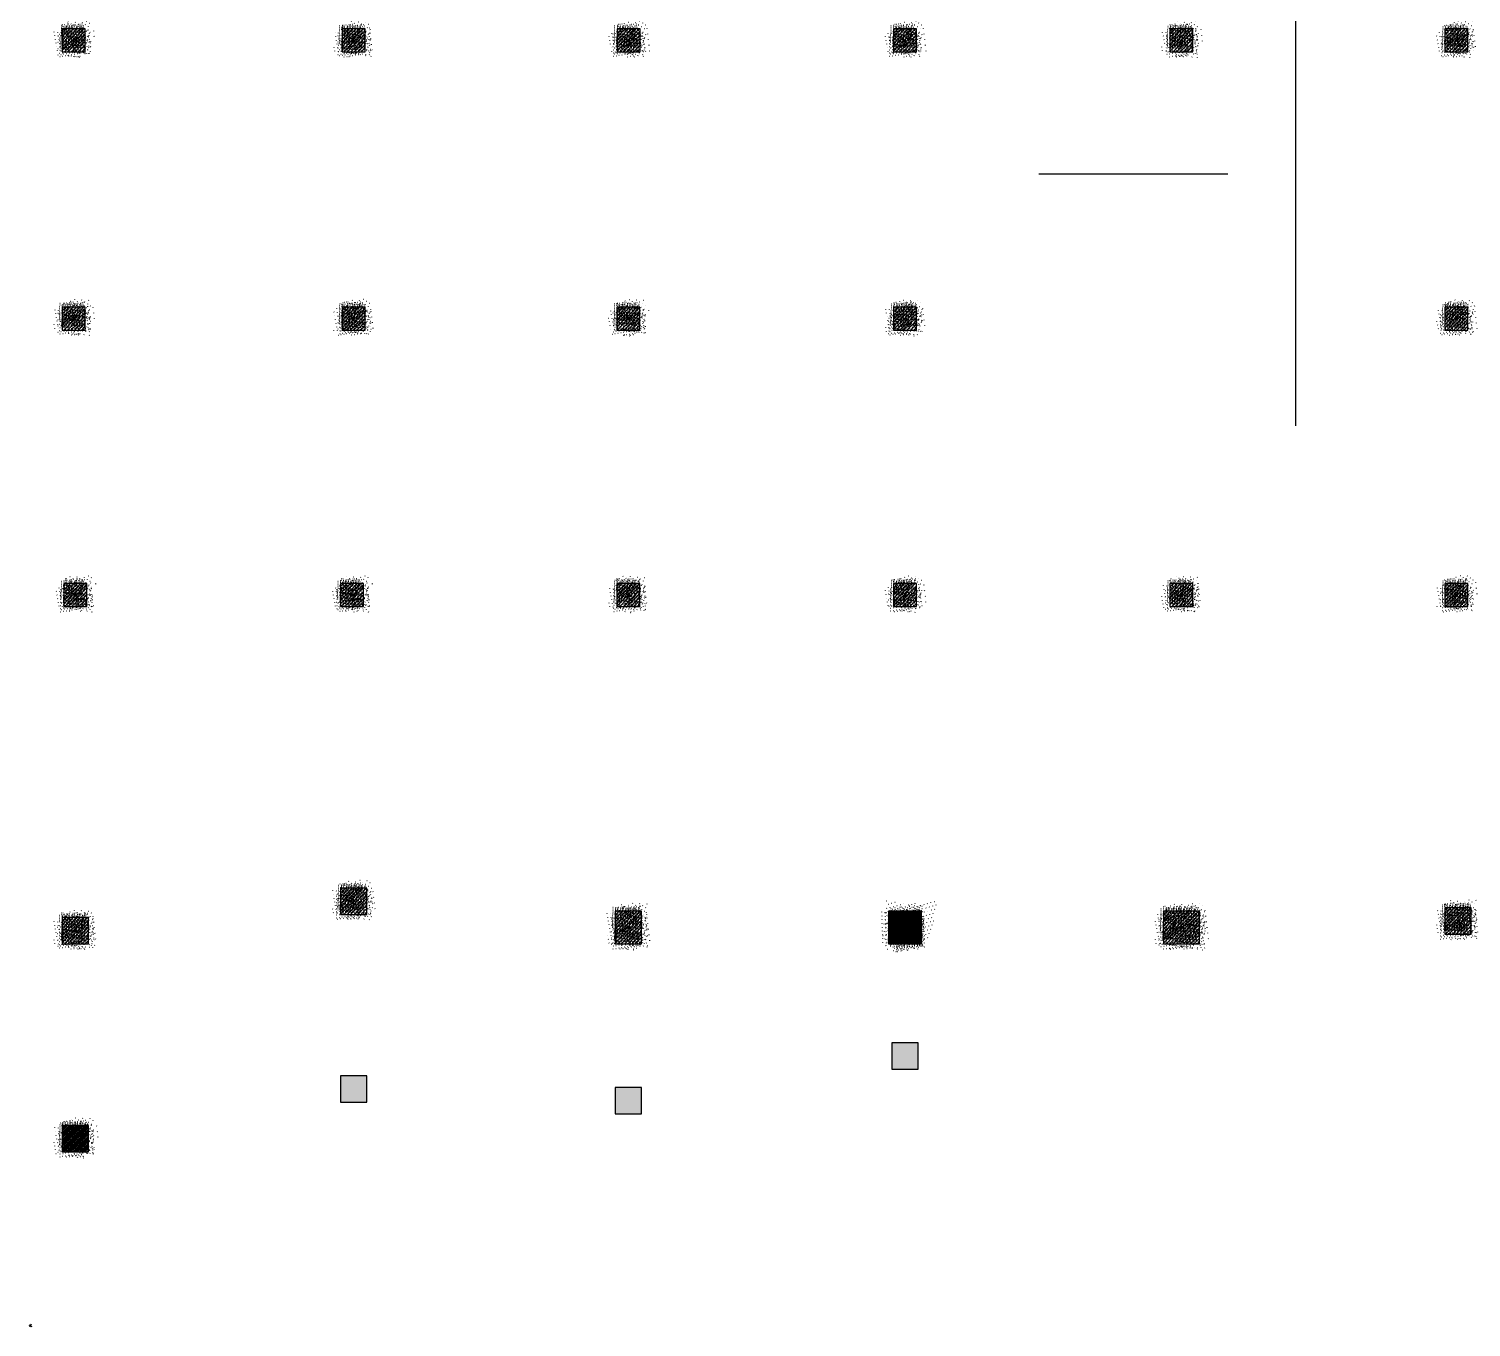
# Model space of a CAD drawing. Header units: inches. Extents: x 600420258 to 600616080, y 3473199424 to 3473292379.
# Drawn here: x 600522071 to 600565886, y 3473248979 to 3473288418 of the extents above; entities that cross this region are included whole.
import ezdxf
from ezdxf.xclip import XClip

# ---------------------------------------------------------------- set-up
doc = ezdxf.new("R2010")
doc.units = ezdxf.units.IN
doc.header["$MEASUREMENT"] = 0
doc.header["$XCLIPFRAME"] = 2
for name, color, linetype in [('SX-MALL-WALL-L-1F~2F$0$S-COLU', 30, 'Continuous'), ('SX-MALL-WALL-L-1F~2F$0$S-COLU-LSZ', 30, 'Continuous'), ('SX-MALL-WALL-L-1F~2F$0$S-PATT-BMCO', 7, 'Continuous'), ('SX-MALL-WALL-L-1F~2F$0$S-PATT-WALL', 83, 'Continuous'), ('SX-MALL-WALL-L-1F~2F$0$单形心', 4, 'Continuous'), ('SX-MALL-WALL-L-1F~2F$0$群形心', 1, 'Continuous')]:
    doc.layers.add(name, color=color, linetype=linetype)
pattern_1 = [(24.56816131876918, (600332848.5159376, 3473133887.589986), (-31.18316060756021, 68.21004687377882), []), (29.56816131876925, (600332848.5159376, 3473133887.589986), (97.53445422577846, -46.37920049590846), [11.25, -123.75]), (334.5681613187692, (600332848.5159376, 3473133887.589986), (19.88439775835759, 112.9961142864107), [9, -99]), (80.01956131876923, (600332856.6438087, 3473133883.725054), (117.4189029535321, 66.61682170576017), [9.5610285, -105.1713168]), (25.75236131876919, (600332858.9887226, 3473133915.702631), (141.3476152674957, -79.15081590010527), [16.87499999999951, -185.6249999999961]), (76.20376131876925, (600332870.7676862, 3473133909.106722), (182.3878362713222, 87.98253900728311), [14.3415432, -157.75695]), (330.7523613187692, (600332858.9887226, 3473133915.702631), (182.387767611897, 87.98268144025062), [13.49999999999976, -148.4999999999961]), (0.5681613187692669, (600332870.4268485, 3473133903.438077), (62.82047321120105, -87.84980446922418), [11.25, -123.75]), (305.5681613187692, (600332870.4268485, 3473133903.438077), (72.17288940056439, 89.18848105901375), [9, -99]), (51.01956131876926, (600332875.6618832, 3473133896.117257), (134.9933625470349, 1.33857134020591), [9.5610285, -105.1713168]), (17.06816131876921, (600332848.5159376, 3473133887.589986), (19.14085714793764, 46.15589493924091), [0.75, -97.8, 0.75, -100.5, 0.75, -99.375]), (347.0681613187692, (600332848.5159376, 3473133887.589986), (57.63084699394109, 41.66442757030211), [0.75, -57.3, 0.75, -95.55, 0.75, -37.875]), (307.0681613187692, (600332817.1703391, 3473133899.267141), (73.85474001336534, -31.12342331039777), [0.75, -37.5, 0.75, -117, 0.75, -155.25]), (297.0681613187692, (600332803.1140169, 3473133904.503534), (87.2164167648191, -16.46683781742514), [0.75, -48.75, 0.75, -77.69999999999999, 0.75, -110.25])]

# ---------------------------------------------------------------- blocks, each defined once
blk = doc.blocks.new('SX-MALL-WALL-L-1F~2F$0$BANWANG_XINGXIN')
at = {"color": 0}
for points in [[(0.7071067811865476, 0.7071067811865475), (-0.7071067811865477, -0.7071067811865475)], [(-0.7071067811865475, 0.7071067811865476), (0.7071067811865474, -0.7071067811865477)]]:
    blk.add_lwpolyline(points, dxfattribs=at)
blk = doc.blocks.new('SX-MALL-WALL-L-1F~2F')
at = {"layer": 'SX-MALL-WALL-L-1F~2F$0$S-PATT-BMCO'}
h = blk.add_hatch(color=256, dxfattribs=at)
h.dxf.hatch_style = 1
h.paths.add_polyline_path([(600353854.8597019, 3473129476.81997), (600354134.133967, 3473130226.490487), (600353384.4634496, 3473130505.764752), (600353105.1891844, 3473129756.094235)])
h = blk.add_hatch(color=256, dxfattribs=at)
h.dxf.hatch_style = 1
h.paths.add_polyline_path([(600361554.0001718, 3473126224.886333), (600361833.274437, 3473126974.55685), (600361083.6039195, 3473127253.831116), (600360804.3296543, 3473126504.160598)])
h = blk.add_hatch(color=256, dxfattribs=at)
h.dxf.hatch_style = 1
h.paths.add_polyline_path([(600369900.2195773, 3473124566.712145), (600370179.4938425, 3473125316.382663), (600369429.823325, 3473125595.656928), (600369150.5490599, 3473124845.986411)])
at = {"layer": 'SX-MALL-WALL-L-1F~2F$0$S-PATT-WALL'}
h = blk.add_hatch(dxfattribs=at)
h.set_pattern_fill('钢筋混凝土', color=256, scale=15, pattern_type=2)
h.set_pattern_definition(pattern_1)
h.paths.add_polyline_path([(600356978.857968, 3473162354.784522), (600357223.22295, 3473163010.746224), (600356567.2612472, 3473163255.111207), (600356322.8962651, 3473162599.149504)])
h = blk.add_hatch(dxfattribs=at)
h.set_pattern_fill('钢筋混凝土', color=256, scale=15, pattern_type=2)
h.set_pattern_definition([(24.56816131876918, (600332912.8249989, 3473133916.989762), (-31.18316060756021, 68.21004687377882), []), (29.56816131876925, (600332912.8249989, 3473133916.989762), (97.53445422577846, -46.37920049590846), [11.25, -123.75]), (334.5681613187692, (600332912.8249989, 3473133916.989762), (19.88439775835759, 112.9961142864107), [9, -99]), (80.01956131876923, (600332920.95287, 3473133913.12483), (117.4189029535321, 66.61682170576017), [9.5610285, -105.1713168]), (25.75236131876919, (600332923.2977839, 3473133945.102407), (141.3476152674957, -79.15081590010527), [16.87499999999951, -185.624999999996]), (76.20376131876925, (600332935.0767475, 3473133938.506498), (182.3878362713222, 87.98253900728311), [14.3415432, -157.75695]), (330.7523613187692, (600332923.2977839, 3473133945.102407), (182.387767611897, 87.98268144025062), [13.49999999999975, -148.499999999996]), (0.5681613187692669, (600332934.7359098, 3473133932.837853), (62.82047321120105, -87.84980446922418), [11.25, -123.75]), (305.5681613187692, (600332934.7359098, 3473133932.837853), (72.17288940056439, 89.18848105901375), [9, -99]), (51.01956131876926, (600332939.9709445, 3473133925.517033), (134.9933625470349, 1.33857134020591), [9.5610285, -105.1713168]), (17.06816131876921, (600332912.8249989, 3473133916.989762), (19.14085714793764, 46.15589493924091), [0.75, -97.8, 0.75, -100.5, 0.75, -99.375]), (347.0681613187692, (600332912.8249989, 3473133916.989762), (57.63084699394109, 41.66442757030211), [0.75, -57.3, 0.75, -95.55, 0.75, -37.875]), (307.0681613187692, (600332881.4794004, 3473133928.666917), (73.85474001336534, -31.12342331039777), [0.75, -37.5, 0.75, -117, 0.75, -155.25]), (297.0681613187692, (600332867.4230782, 3473133933.90331), (87.2164167648191, -16.46683781742514), [0.75, -48.75, 0.75, -77.69999999999999, 0.75, -110.25])])
h.paths.add_polyline_path([(600364944.1072152, 3473159387.495452), (600365188.4721973, 3473160043.457155), (600364532.5104944, 3473160287.822137), (600364288.1455123, 3473159631.860435)])
h = blk.add_hatch(dxfattribs=at)
h.set_pattern_fill('钢筋混凝土', color=256, scale=15, pattern_type=2)
h.set_pattern_definition(pattern_1)
h.paths.add_polyline_path([(600372774.225561, 3473156470.546607), (600373018.5905432, 3473157126.50831), (600372362.6288403, 3473157370.873292), (600372118.2638582, 3473156714.911589)])
h = blk.add_hatch(dxfattribs=at)
h.set_pattern_fill('钢筋混凝土', color=256, scale=15, pattern_type=2)
h.set_pattern_definition([(24.56816131876918, (600332801.661537, 3473133905.044626), (-31.18316060756021, 68.21004687377882), []), (29.56816131876925, (600332801.661537, 3473133905.044626), (97.53445422577846, -46.37920049590846), [11.25, -123.75]), (334.5681613187692, (600332801.661537, 3473133905.044626), (19.88439775835759, 112.9961142864107), [9, -99]), (80.01956131876923, (600332809.7894082, 3473133901.179693), (117.4189029535321, 66.61682170576017), [9.5610285, -105.1713168]), (25.75236131876919, (600332812.134322, 3473133933.15727), (141.3476152674957, -79.15081590010527), [16.87499999999951, -185.6249999999961]), (76.20376131876925, (600332823.9132857, 3473133926.561361), (182.3878362713222, 87.98253900728311), [14.3415432, -157.75695]), (330.7523613187692, (600332812.134322, 3473133933.15727), (182.387767611897, 87.98268144025062), [13.49999999999975, -148.4999999999961]), (0.5681613187692669, (600332823.572448, 3473133920.892716), (62.82047321120105, -87.84980446922418), [11.25, -123.75]), (305.5681613187692, (600332823.572448, 3473133920.892716), (72.17288940056439, 89.18848105901375), [9, -99]), (51.01956131876926, (600332828.8074827, 3473133913.571896), (134.9933625470349, 1.33857134020591), [9.5610285, -105.1713168]), (17.06816131876921, (600332801.661537, 3473133905.044626), (19.14085714793764, 46.15589493924091), [0.75, -97.8, 0.75, -100.5, 0.75, -99.375]), (347.0681613187692, (600332801.661537, 3473133905.044626), (57.63084699394109, 41.66442757030211), [0.75, -57.3, 0.75, -95.55, 0.75, -37.875]), (307.0681613187692, (600332770.3159386, 3473133916.721781), (73.85474001336534, -31.12342331039777), [0.75, -37.5, 0.75, -117, 0.75, -155.25]), (297.0681613187692, (600332756.2596164, 3473133921.958173), (87.2164167648191, -16.46683781742514), [0.75, -48.75, 0.75, -77.69999999999999, 0.75, -110.25])])
h.paths.add_polyline_path([(600354029.0235349, 3473154436.389668), (600354273.388517, 3473155092.35137), (600353617.4268141, 3473155336.716352), (600353373.0618321, 3473154680.754649)])
h = blk.add_hatch(dxfattribs=at)
h.set_pattern_fill('钢筋混凝土', color=256, scale=15, pattern_type=2)
h.set_pattern_definition([(24.56816131876918, (600340714.6240494, 3473130957.23389), (-31.18316060756021, 68.21004687377882), []), (29.56816131876925, (600340714.6240494, 3473130957.23389), (97.53445422577846, -46.37920049590846), [11.25, -123.75]), (334.5681613187692, (600340714.6240494, 3473130957.23389), (19.88439775835759, 112.9961142864107), [9, -99]), (80.01956131876923, (600340722.7519206, 3473130953.368958), (117.4189029535321, 66.61682170576017), [9.5610285, -105.1713168]), (25.75236131876919, (600340725.0968344, 3473130985.346534), (141.3476152674957, -79.15081590010527), [16.87499999999951, -185.624999999996]), (76.20376131876925, (600340736.8757981, 3473130978.750626), (182.3878362713222, 87.98253900728311), [14.3415432, -157.75695]), (330.7523613187692, (600340725.0968344, 3473130985.346534), (182.387767611897, 87.98268144025062), [13.49999999999975, -148.499999999996]), (0.5681613187692669, (600340736.5349604, 3473130973.081981), (62.82047321120105, -87.84980446922418), [11.25, -123.75]), (305.5681613187692, (600340736.5349604, 3473130973.081981), (72.17288940056439, 89.18848105901375), [9, -99]), (51.01956131876926, (600340741.7699951, 3473130965.76116), (134.9933625470349, 1.33857134020591), [9.5610285, -105.1713168]), (17.06816131876921, (600340714.6240494, 3473130957.23389), (19.14085714793764, 46.15589493924091), [0.75, -97.8, 0.75, -100.5, 0.75, -99.375]), (347.0681613187692, (600340714.6240494, 3473130957.23389), (57.63084699394109, 41.66442757030211), [0.75, -57.3, 0.75, -95.55, 0.75, -37.875]), (307.0681613187692, (600340683.278451, 3473130968.911045), (73.85474001336534, -31.12342331039777), [0.75, -37.5, 0.75, -117, 0.75, -155.25]), (297.0681613187692, (600340669.2221287, 3473130974.147438), (87.2164167648191, -16.46683781742514), [0.75, -48.75, 0.75, -77.69999999999999, 0.75, -110.25])])
h.paths.add_polyline_path([(600380640.3336729, 3473153540.190511), (600380884.698655, 3473154196.152214), (600380228.7369522, 3473154440.517196), (600379984.37197, 3473153784.555493)])
h = blk.add_hatch(dxfattribs=at)
h.set_pattern_fill('钢筋混凝土', color=256, scale=15, pattern_type=2)
h.set_pattern_definition([(24.56816131876918, (600332895.3703516, 3473133870.135342), (-31.18316060756021, 68.21004687377882), []), (29.56816131876925, (600332895.3703516, 3473133870.135342), (97.53445422577846, -46.37920049590846), [11.25, -123.75]), (334.5681613187692, (600332895.3703516, 3473133870.135342), (19.88439775835759, 112.9961142864107), [9, -99]), (80.01956131876923, (600332903.4982227, 3473133866.27041), (117.4189029535321, 66.61682170576017), [9.5610285, -105.1713168]), (25.75236131876919, (600332905.8431365, 3473133898.247986), (141.3476152674957, -79.15081590010527), [16.87499999999951, -185.6249999999961]), (76.20376131876925, (600332917.6221002, 3473133891.652078), (182.3878362713222, 87.98253900728311), [14.3415432, -157.75695]), (330.7523613187692, (600332905.8431365, 3473133898.247986), (182.387767611897, 87.98268144025062), [13.49999999999975, -148.4999999999961]), (0.5681613187692669, (600332917.2812625, 3473133885.983433), (62.82047321120105, -87.84980446922418), [11.25, -123.75]), (305.5681613187692, (600332917.2812625, 3473133885.983433), (72.17288940056439, 89.18848105901375), [9, -99]), (51.01956131876926, (600332922.5162972, 3473133878.662612), (134.9933625470349, 1.33857134020591), [9.5610285, -105.1713168]), (17.06816131876921, (600332895.3703516, 3473133870.135342), (19.14085714793764, 46.15589493924091), [0.75, -97.8, 0.75, -100.5, 0.75, -99.375]), (347.0681613187692, (600332895.3703516, 3473133870.135342), (57.63084699394109, 41.66442757030211), [0.75, -57.3, 0.75, -95.55, 0.75, -37.875]), (307.0681613187692, (600332864.0247531, 3473133881.812497), (73.85474001336534, -31.12342331039777), [0.75, -37.5, 0.75, -117, 0.75, -155.25]), (297.0681613187692, (600332849.9684309, 3473133887.04889), (87.2164167648191, -16.46683781742514), [0.75, -48.75, 0.75, -77.69999999999999, 0.75, -110.25])])
h.paths.add_polyline_path([(600361994.2727829, 3473151469.100599), (600362238.637765, 3473152125.062302), (600361582.6760621, 3473152369.427284), (600361338.3110801, 3473151713.465581)])
h = blk.add_hatch(dxfattribs=at)
h.set_pattern_fill('钢筋混凝土', color=256, scale=15, pattern_type=2)
h.set_pattern_definition([(24.56816131876918, (600332865.970582, 3473133934.444401), (-31.18316060756021, 68.21004687377882), []), (29.56816131876925, (600332865.970582, 3473133934.444401), (97.53445422577846, -46.37920049590846), [11.25, -123.75]), (334.5681613187692, (600332865.970582, 3473133934.444401), (19.88439775835759, 112.9961142864107), [9, -99]), (80.01956131876923, (600332874.0984532, 3473133930.579469), (117.4189029535321, 66.61682170576017), [9.5610285, -105.1713168]), (25.75236131876919, (600332876.443367, 3473133962.557045), (141.3476152674957, -79.15081590010527), [16.87499999999951, -185.6249999999961]), (76.20376131876925, (600332888.2223307, 3473133955.961137), (182.3878362713222, 87.98253900728311), [14.3415432, -157.75695]), (330.7523613187692, (600332876.443367, 3473133962.557045), (182.387767611897, 87.98268144025062), [13.49999999999975, -148.4999999999961]), (0.5681613187692669, (600332887.881493, 3473133950.292492), (62.82047321120105, -87.84980446922418), [11.25, -123.75]), (305.5681613187692, (600332887.881493, 3473133950.292492), (72.17288940056439, 89.18848105901375), [9, -99]), (51.01956131876926, (600332893.1165277, 3473133942.971672), (134.9933625470349, 1.33857134020591), [9.5610285, -105.1713168]), (17.06816131876921, (600332865.970582, 3473133934.444401), (19.14085714793764, 46.15589493924091), [0.75, -97.8, 0.75, -100.5, 0.75, -99.375]), (347.0681613187692, (600332865.970582, 3473133934.444401), (57.63084699394109, 41.66442757030211), [0.75, -57.3, 0.75, -95.55, 0.75, -37.875]), (307.0681613187692, (600332834.6249835, 3473133946.121556), (73.85474001336534, -31.12342331039777), [0.75, -37.5, 0.75, -117, 0.75, -155.25]), (297.0681613187692, (600332820.5686613, 3473133951.357949), (87.2164167648191, -16.46683781742514), [0.75, -48.75, 0.75, -77.69999999999999, 0.75, -110.25])])
h.paths.add_polyline_path([(600388511.874099, 3473150607.810736), (600388756.239081, 3473151263.772439), (600388100.2773782, 3473151508.137421), (600387855.9123961, 3473150852.175718)])
h = blk.add_hatch(dxfattribs=at)
h.set_pattern_fill('钢筋混凝土', color=256, scale=15, pattern_type=2)
h.set_pattern_definition(pattern_1)
h.paths.add_polyline_path([(600369818.9588025, 3473148554.175458), (600370063.3237846, 3473149210.137161), (600369407.3620818, 3473149454.502142), (600369162.9970996, 3473148798.54044)])
h = blk.add_hatch(dxfattribs=at)
h.set_pattern_fill('钢筋混凝土', color=256, scale=15, pattern_type=2)
h.set_pattern_definition([(24.56816131876918, (600332801.661538, 3473133905.044624), (-31.18316060756021, 68.21004687377882), []), (29.56816131876925, (600332801.661538, 3473133905.044624), (97.53445422577846, -46.37920049590846), [11.25, -123.75]), (334.5681613187692, (600332801.661538, 3473133905.044624), (19.88439775835759, 112.9961142864107), [9, -99]), (80.01956131876923, (600332809.7894092, 3473133901.179692), (117.4189029535321, 66.61682170576017), [9.5610285, -105.1713168]), (25.75236131876919, (600332812.134323, 3473133933.157269), (141.3476152674957, -79.15081590010527), [16.87499999999951, -185.6249999999961]), (76.20376131876925, (600332823.9132867, 3473133926.56136), (182.3878362713222, 87.98253900728311), [14.3415432, -157.75695]), (330.7523613187692, (600332812.134323, 3473133933.157269), (182.387767611897, 87.98268144025062), [13.49999999999975, -148.4999999999961]), (0.5681613187692669, (600332823.572449, 3473133920.892715), (62.82047321120105, -87.84980446922418), [11.25, -123.75]), (305.5681613187692, (600332823.572449, 3473133920.892715), (72.17288940056439, 89.18848105901375), [9, -99]), (51.01956131876926, (600332828.8074837, 3473133913.571895), (134.9933625470349, 1.33857134020591), [9.5610285, -105.1713168]), (17.06816131876921, (600332801.661538, 3473133905.044624), (19.14085714793764, 46.15589493924091), [0.75, -97.8, 0.75, -100.5, 0.75, -99.375]), (347.0681613187692, (600332801.661538, 3473133905.044624), (57.63084699394109, 41.66442757030211), [0.75, -57.3, 0.75, -95.55, 0.75, -37.875]), (307.0681613187692, (600332770.3159395, 3473133916.721779), (73.85474001336534, -31.12342331039777), [0.75, -37.5, 0.75, -117, 0.75, -155.25]), (297.0681613187692, (600332756.2596173, 3473133921.958172), (87.2164167648191, -16.46683781742514), [0.75, -48.75, 0.75, -77.69999999999999, 0.75, -110.25])])
h.paths.add_polyline_path([(600396336.5601327, 3473147692.885589), (600396580.9251148, 3473148348.847291), (600395924.9634119, 3473148593.212274), (600395680.5984298, 3473147937.250571)])
h = blk.add_hatch(dxfattribs=at)
h.set_pattern_fill('钢筋混凝土', color=256, scale=15, pattern_type=2)
h.set_pattern_definition(pattern_1)
h.paths.add_polyline_path([(600351143.4981505, 3473146547.394594), (600351387.8631326, 3473147203.356297), (600350731.9014297, 3473147447.721279), (600350487.5364476, 3473146791.759576)])
h = blk.add_hatch(dxfattribs=at)
h.set_pattern_fill('钢筋混凝土', color=256, scale=15, pattern_type=2)
h.set_pattern_definition(pattern_1)
h.paths.add_polyline_path([(600377690.4992361, 3473145621.795672), (600377934.8642181, 3473146277.757376), (600377278.9025153, 3473146522.122358), (600377034.5375332, 3473145866.160655)])
h = blk.add_hatch(dxfattribs=at)
h.set_pattern_fill('钢筋混凝土', color=256, scale=15, pattern_type=2)
h.set_pattern_definition([(24.56816131876918, (600340720.0563654, 3473130955.210203), (-31.18316060756021, 68.21004687377882), []), (29.56816131876925, (600340720.0563654, 3473130955.210203), (97.53445422577846, -46.37920049590846), [11.25, -123.75]), (334.5681613187692, (600340720.0563654, 3473130955.210203), (19.88439775835759, 112.9961142864107), [9, -99]), (80.01956131876923, (600340728.1842365, 3473130951.34527), (117.4189029535321, 66.61682170576017), [9.5610285, -105.1713168]), (25.75236131876919, (600340730.5291504, 3473130983.322847), (141.3476152674957, -79.15081590010527), [16.87499999999951, -185.6249999999961]), (76.20376131876925, (600340742.308114, 3473130976.726938), (182.3878362713222, 87.98253900728311), [14.3415432, -157.75695]), (330.7523613187692, (600340730.5291504, 3473130983.322847), (182.387767611897, 87.98268144025062), [13.49999999999975, -148.4999999999961]), (0.5681613187692669, (600340741.9672763, 3473130971.058293), (62.82047321120105, -87.84980446922418), [11.25, -123.75]), (305.5681613187692, (600340741.9672763, 3473130971.058293), (72.17288940056439, 89.18848105901375), [9, -99]), (51.01956131876926, (600340747.202311, 3473130963.737473), (134.9933625470349, 1.33857134020591), [9.5610285, -105.1713168]), (17.06816131876921, (600340720.0563654, 3473130955.210203), (19.14085714793764, 46.15589493924091), [0.75, -97.8, 0.75, -100.5, 0.75, -99.375]), (347.0681613187692, (600340720.0563654, 3473130955.210203), (57.63084699394109, 41.66442757030211), [0.75, -57.3, 0.75, -95.55, 0.75, -37.875]), (307.0681613187692, (600340688.7107669, 3473130966.887358), (73.85474001336534, -31.12342331039777), [0.75, -37.5, 0.75, -117, 0.75, -155.25]), (297.0681613187692, (600340674.6544447, 3473130972.12375), (87.2164167648191, -16.46683781742514), [0.75, -48.75, 0.75, -77.69999999999999, 0.75, -110.25])])
h.paths.add_polyline_path([(600359015.0385783, 3473143615.014811), (600359259.4035604, 3473144270.976513), (600358603.4418575, 3473144515.341496), (600358359.0768754, 3473143859.379793)])
h = blk.add_hatch(dxfattribs=at)
h.set_pattern_fill('钢筋混凝土', color=256, scale=15, pattern_type=2)
h.set_pattern_definition(pattern_1)
h.paths.add_polyline_path([(600366886.5790176, 3473140682.635024), (600367130.9439996, 3473141338.596727), (600366474.9822968, 3473141582.961709), (600366230.6173147, 3473140927.000006)])
h = blk.add_hatch(dxfattribs=at)
h.set_pattern_fill('钢筋混凝土', color=256, scale=15, pattern_type=2)
h.set_pattern_definition([(24.56816131876918, (600332801.661537, 3473133905.044625), (-31.18316060756021, 68.21004687377882), []), (29.56816131876925, (600332801.661537, 3473133905.044625), (97.53445422577846, -46.37920049590846), [11.25, -123.75]), (334.5681613187692, (600332801.661537, 3473133905.044625), (19.88439775835759, 112.9961142864107), [9, -99]), (80.01956131876923, (600332809.7894082, 3473133901.179693), (117.4189029535321, 66.61682170576017), [9.5610285, -105.1713168]), (25.75236131876919, (600332812.134322, 3473133933.157269), (141.3476152674957, -79.15081590010527), [16.87499999999951, -185.6249999999961]), (76.20376131876925, (600332823.9132857, 3473133926.561361), (182.3878362713222, 87.98253900728311), [14.3415432, -157.75695]), (330.7523613187692, (600332812.134322, 3473133933.157269), (182.387767611897, 87.98268144025062), [13.49999999999975, -148.4999999999961]), (0.5681613187692669, (600332823.572448, 3473133920.892716), (62.82047321120105, -87.84980446922418), [11.25, -123.75]), (305.5681613187692, (600332823.572448, 3473133920.892716), (72.17288940056439, 89.18848105901375), [9, -99]), (51.01956131876926, (600332828.8074827, 3473133913.571896), (134.9933625470349, 1.33857134020591), [9.5610285, -105.1713168]), (17.06816131876921, (600332801.661537, 3473133905.044625), (19.14085714793764, 46.15589493924091), [0.75, -97.8, 0.75, -100.5, 0.75, -99.375]), (347.0681613187692, (600332801.661537, 3473133905.044625), (57.63084699394109, 41.66442757030211), [0.75, -57.3, 0.75, -95.55, 0.75, -37.875]), (307.0681613187692, (600332770.3159386, 3473133916.72178), (73.85474001336534, -31.12342331039777), [0.75, -37.5, 0.75, -117, 0.75, -155.25]), (297.0681613187692, (600332756.2596164, 3473133921.958173), (87.2164167648191, -16.46683781742514), [0.75, -48.75, 0.75, -77.69999999999999, 0.75, -110.25])])
h.paths.add_polyline_path([(600393386.7257026, 3473139774.490742), (600393631.0906847, 3473140430.452445), (600392975.1289818, 3473140674.817427), (600392730.7639998, 3473140018.855724)])
h = blk.add_hatch(dxfattribs=at)
h.set_pattern_fill('钢筋混凝土', color=256, scale=15, pattern_type=2)
h.set_pattern_definition(pattern_1)
h.paths.add_polyline_path([(600374758.1194512, 3473137750.255239), (600375002.4844332, 3473138406.216942), (600374346.5227304, 3473138650.581924), (600374102.1577482, 3473137994.620221)])
h = blk.add_hatch(dxfattribs=at)
h.set_pattern_fill('钢筋混凝土', color=256, scale=15, pattern_type=2)
h.set_pattern_definition([(24.56816131876918, (600332831.061296, 3473133840.735579), (-31.18316060756021, 68.21004687377882), []), (29.56816131876925, (600332831.061296, 3473133840.735579), (97.53445422577846, -46.37920049590846), [11.25, -123.75]), (334.5681613187692, (600332831.061296, 3473133840.735579), (19.88439775835759, 112.9961142864107), [9, -99]), (80.01956131876923, (600332839.1891671, 3473133836.870646), (117.4189029535321, 66.61682170576017), [9.5610285, -105.1713168]), (25.75236131876919, (600332841.534081, 3473133868.848223), (141.3476152674957, -79.15081590010527), [16.87499999999951, -185.6249999999961]), (76.20376131876925, (600332853.3130447, 3473133862.252314), (182.3878362713222, 87.98253900728311), [14.3415432, -157.75695]), (330.7523613187692, (600332841.534081, 3473133868.848223), (182.387767611897, 87.98268144025062), [13.49999999999975, -148.4999999999961]), (0.5681613187692669, (600332852.972207, 3473133856.583669), (62.82047321120105, -87.84980446922418), [11.25, -123.75]), (305.5681613187692, (600332852.972207, 3473133856.583669), (72.17288940056439, 89.18848105901375), [9, -99]), (51.01956131876926, (600332858.2072417, 3473133849.262849), (134.9933625470349, 1.33857134020591), [9.5610285, -105.1713168]), (17.06816131876921, (600332831.061296, 3473133840.735579), (19.14085714793764, 46.15589493924091), [0.75, -97.8, 0.75, -100.5, 0.75, -99.375]), (347.0681613187692, (600332831.061296, 3473133840.735579), (57.63084699394109, 41.66442757030211), [0.75, -57.3, 0.75, -95.55, 0.75, -37.875]), (307.0681613187692, (600332799.7156975, 3473133852.412734), (73.85474001336534, -31.12342331039777), [0.75, -37.5, 0.75, -117, 0.75, -155.25]), (297.0681613187692, (600332785.6593753, 3473133857.649126), (87.2164167648191, -16.46683781742514), [0.75, -48.75, 0.75, -77.69999999999999, 0.75, -110.25])])
h.paths.add_polyline_path([(600347612.1510346, 3473136924.786447), (600347891.4252999, 3473137674.456964), (600347141.7547824, 3473137953.73123), (600346862.4805171, 3473137204.060712)])
h = blk.add_hatch(dxfattribs=at)
h.set_pattern_fill('钢筋混凝土', color=256, scale=15, pattern_type=2)
h.set_pattern_definition([(24.56816131876918, (600333145.2448447, 3473134684.114911), (-31.18316060756021, 68.21004687377882), []), (29.56816131876925, (600333145.2448447, 3473134684.114911), (97.53445422577846, -46.37920049590846), [11.25, -123.75]), (334.5681613187692, (600333145.2448447, 3473134684.114911), (19.88439775835759, 112.9961142864107), [9, -99]), (80.01956131876923, (600333153.3727158, 3473134680.249979), (117.4189029535321, 66.61682170576017), [9.5610285, -105.1713168]), (25.75236131876919, (600333155.7176297, 3473134712.227555), (141.3476152674957, -79.15081590010527), [16.87499999999951, -185.6249999999961]), (76.20376131876925, (600333167.4965934, 3473134705.631647), (182.3878362713222, 87.98253900728311), [14.3415432, -157.75695]), (330.7523613187692, (600333155.7176297, 3473134712.227555), (182.387767611897, 87.98268144025062), [13.49999999999975, -148.4999999999961]), (0.5681613187692669, (600333167.1557556, 3473134699.963002), (62.82047321120105, -87.84980446922418), [11.25, -123.75]), (305.5681613187692, (600333167.1557556, 3473134699.963002), (72.17288940056439, 89.18848105901375), [9, -99]), (51.01956131876926, (600333172.3907903, 3473134692.642181), (134.9933625470349, 1.33857134020591), [9.5610285, -105.1713168]), (17.06816131876921, (600333145.2448447, 3473134684.114911), (19.14085714793764, 46.15589493924091), [0.75, -97.8, 0.75, -100.5, 0.75, -99.375]), (347.0681613187692, (600333145.2448447, 3473134684.114911), (57.63084699394109, 41.66442757030211), [0.75, -57.3, 0.75, -95.55, 0.75, -37.875]), (307.0681613187692, (600333113.8992462, 3473134695.792066), (73.85474001336534, -31.12342331039777), [0.75, -37.5, 0.75, -117, 0.75, -155.25]), (297.0681613187692, (600333099.842924, 3473134701.028459), (87.2164167648191, -16.46683781742514), [0.75, -48.75, 0.75, -77.69999999999999, 0.75, -110.25])])
h.paths.add_polyline_path([(600355844.7294245, 3473134818.331353), (600356124.0036899, 3473135568.001871), (600355374.3331721, 3473135847.276135), (600355095.0589066, 3473135097.605618)])
h = blk.add_hatch(dxfattribs=at)
h.set_pattern_fill('钢筋混凝土', color=256, scale=15, pattern_type=2)
h.set_pattern_definition(pattern_1)
h.paths.add_polyline_path([(600382629.6598847, 3473134817.875454), (600382874.0248667, 3473135473.837157), (600382218.0631639, 3473135718.202139), (600381973.6981819, 3473135062.240437)])
h = blk.add_hatch(dxfattribs=at)
h.set_pattern_fill('钢筋混凝土', color=256, scale=15, pattern_type=2)
h.set_pattern_definition([(24.56816131876918, (600332801.6615357, 3473133905.044626), (-31.18316060756021, 68.21004687377882), []), (29.56816131876925, (600332801.6615357, 3473133905.044626), (97.53445422577846, -46.37920049590846), [11.25, -123.75]), (334.5681613187692, (600332801.6615357, 3473133905.044626), (19.88439775835759, 112.9961142864107), [9, -99]), (80.01956131876923, (600332809.7894069, 3473133901.179693), (117.4189029535321, 66.61682170576017), [9.5610285, -105.1713168]), (25.75236131876919, (600332812.1343207, 3473133933.15727), (141.3476152674957, -79.15081590010527), [16.87499999999951, -185.6249999999961]), (76.20376131876925, (600332823.9132844, 3473133926.561361), (182.3878362713222, 87.98253900728311), [14.3415432, -157.75695]), (330.7523613187692, (600332812.1343207, 3473133933.15727), (182.387767611897, 87.98268144025062), [13.49999999999975, -148.4999999999961]), (0.5681613187692669, (600332823.5724467, 3473133920.892716), (62.82047321120105, -87.84980446922418), [11.25, -123.75]), (305.5681613187692, (600332823.5724467, 3473133920.892716), (72.17288940056439, 89.18848105901375), [9, -99]), (51.01956131876926, (600332828.8074814, 3473133913.571896), (134.9933625470349, 1.33857134020591), [9.5610285, -105.1713168]), (17.06816131876921, (600332801.6615357, 3473133905.044626), (19.14085714793764, 46.15589493924091), [0.75, -97.8, 0.75, -100.5, 0.75, -99.375]), (347.0681613187692, (600332801.6615357, 3473133905.044626), (57.63084699394109, 41.66442757030211), [0.75, -57.3, 0.75, -95.55, 0.75, -37.875]), (307.0681613187692, (600332770.3159373, 3473133916.721781), (73.85474001336534, -31.12342331039777), [0.75, -37.5, 0.75, -117, 0.75, -155.25]), (297.0681613187692, (600332756.2596151, 3473133921.958173), (87.2164167648191, -16.46683781742514), [0.75, -48.75, 0.75, -77.69999999999999, 0.75, -110.25])])
h.paths.add_polyline_path([(600390454.3459164, 3473131902.950309), (600390698.7108985, 3473132558.912012), (600390042.7491956, 3473132803.276994), (600389798.3842136, 3473132147.315291)])
h = blk.add_hatch(dxfattribs=at)
h.set_pattern_fill('钢筋混凝土', color=256, scale=15, pattern_type=2)
h.set_pattern_definition(pattern_1)
h.paths.add_polyline_path([(600363355.2319018, 3473131060.026877), (600363704.3247333, 3473131997.115024), (600362954.6542159, 3473132276.389289), (600362605.5613843, 3473131339.301143)])
h = blk.add_hatch(dxfattribs=at)
h.set_pattern_fill('钢筋混凝土', color=256, scale=15, pattern_type=2)
h.set_pattern_definition([(24.56816130673034, (600485146.8527912, 3473006382.921476), (-15.59158029661402, 34.10502344016549), []), (29.56816130673031, (600485146.8527912, 3473006382.921476), (97.53445421603337, -46.37920051640222), [11.25, -123.75]), (334.5681613067303, (600485146.8527912, 3473006382.921476), (19.88439778210013, 112.9961142822326), [9, -99]), (80.0195613067303, (600485154.9806623, 3473006379.056543), (117.4189029675295, 66.61682168108834), [9.5610285, -105.1713168]), (25.75236130673034, (600485157.3255762, 3473006411.03412), (141.3476152508647, -79.15081592980496), [16.875, -185.625]), (76.20376130673031, (600485169.1045399, 3473006404.438211), (182.3878362898089, 87.98253896896013), [14.3415432, -157.75695]), (330.7523613067304, (600485157.3255762, 3473006411.03412), (182.3877676303837, 87.98268140192766), [13.5, -148.5]), (0.568161306730337, (600485168.7637022, 3473006398.769567), (62.82047319274221, -87.8498044824239), [11.25, -123.75]), (305.5681613067304, (600485168.7637022, 3473006398.769567), (72.17288941930451, 89.18848104384892), [9, -99]), (51.01956130673031, (600485173.9987369, 3473006391.448746), (134.9933625473162, 1.338571311841363), [9.5610285, -105.1713168]), (17.06816130673036, (600485146.8527912, 3473006382.921476), (19.14085715763584, 46.15589493521907), [0, -97.8, 0, -100.5, 0, -99.375]), (347.0681613067303, (600485146.8527912, 3473006382.921476), (57.63084700269554, 41.66442755819283), [0, -57.3, 0, -95.55, 0, -37.875]), (307.0681613067303, (600485115.5071927, 3473006394.598631), (73.85474000682576, -31.12342332591599), [0, -37.5, 0, -117, 0, -155.25]), (297.0681613067303, (600485101.4508705, 3473006399.835023), (87.21641676135913, -16.46683783575089), [0, -48.74999999999899, 0, -77.69999999999797, 0, -110.249999999998])])
h.paths.add_polyline_path([(600345406.9819396, 3473131005.335707), (600345686.2562047, 3473131755.006225), (600344936.5856873, 3473132034.28049), (600344657.311422, 3473131284.609972)])
h = blk.add_hatch(dxfattribs=at)
h.set_pattern_fill('钢筋混凝土', color=256, scale=15, pattern_type=2)
h.set_pattern_definition([(45, (0, 0), (-26.51650429449553, 26.51650429449553), []), (49.99999999999999, (0, 0), (107.589027390113, -9.412820247389266), [11.25, -123.75]), (355, (0, 0), (-20.81270004195, 112.8288200550018), [9, -99]), (100.4514, (8.965752000003704, -0.7844010000117123), (86.77640725710323, 103.415931309143), [9.5610285, -105.1713168]), (46.18420000000002, (0, 30), (160.0861572938467, -24.82785214935271), [16.87499999999982, -185.6249999999986]), (96.6356, (13.34051174999331, 27.93100395001238), (140.1994058323055, 146.1176806350663), [14.3415432, -157.75695]), (351.1842, (0, 30), (140.1992917700441, 146.1177901387987), [13.5, -148.5]), (21, (15, 22.5), (89.53605781776925, -60.39283359980082), [11.25, -123.75]), (326.0000000000001, (15, 22.5), (36.49729978823726, 108.772506757028), [9, -99]), (71.4514, (22.46133494999958, 17.46725909999805), (126.0333942872235, 48.37957450649286), [9.5610285, -105.1713168]), (37.50000000000001, (0, 0), (1.8239782975936, 49.93407807469672), [0, -97.8, 0, -100.5, 0, -99.375]), (7.499999999999999, (0, 0), (39.46043061632229, 59.16175678235403), [0, -57.3, 0, -95.55, 0, -37.875]), (327.5, (-33.44999999999709, 0), (80.07336542586135, -3.383230760156963), [0, -37.5, 0, -117, 0, -155.25]), (317.5, (-48.44999999999709, 0), (87.47792540135794, 15.01574734984766), [0, -48.75, 0, -77.69999999999999, 0, -110.25])])
h.paths.add_polyline_path([(600371320.4811486, 3473128092.737809), (600371669.57398, 3473129029.825956), (600370732.485833, 3473129378.918788), (600370383.3930017, 3473128441.830641)])
h = blk.add_hatch(dxfattribs=at)
h.set_pattern_fill('钢筋混凝土', color=256, scale=15, pattern_type=2)
h.set_pattern_definition(pattern_1)
h.paths.add_polyline_path([(600379238.8759928, 3473125142.903392), (600379587.9688244, 3473126079.991539), (600378557.1718632, 3473126463.993653), (600378208.0790317, 3473125526.905507)])
h = blk.add_hatch(dxfattribs=at)
h.set_pattern_fill('钢筋混凝土', color=256, scale=15, pattern_type=2)
h.set_pattern_definition([(24.56816131876918, (600332953.243787, 3473134168.716431), (-31.18316060756021, 68.21004687377882), []), (29.56816131876925, (600332953.243787, 3473134168.716431), (97.53445422577846, -46.37920049590846), [11.25, -123.75]), (334.5681613187692, (600332953.243787, 3473134168.716431), (19.88439775835759, 112.9961142864107), [9, -99]), (80.01956131876923, (600332961.3716582, 3473134164.851498), (117.4189029535321, 66.61682170576017), [9.5610285, -105.1713168]), (25.75236131876919, (600332963.716572, 3473134196.829075), (141.3476152674957, -79.15081590010527), [16.87499999999951, -185.6249999999961]), (76.20376131876925, (600332975.4955357, 3473134190.233166), (182.3878362713222, 87.98253900728311), [14.3415432, -157.75695]), (330.7523613187692, (600332963.716572, 3473134196.829075), (182.387767611897, 87.98268144025062), [13.49999999999975, -148.4999999999961]), (0.5681613187692669, (600332975.154698, 3473134184.564521), (62.82047321120105, -87.84980446922418), [11.25, -123.75]), (305.5681613187692, (600332975.154698, 3473134184.564521), (72.17288940056439, 89.18848105901375), [9, -99]), (51.01956131876926, (600332980.3897327, 3473134177.243701), (134.9933625470349, 1.33857134020591), [9.5610285, -105.1713168]), (17.06816131876921, (600332953.243787, 3473134168.716431), (19.14085714793764, 46.15589493924091), [0.75, -97.8, 0.75, -100.5, 0.75, -99.375]), (347.0681613187692, (600332953.243787, 3473134168.716431), (57.63084699394109, 41.66442757030211), [0.75, -57.3, 0.75, -95.55, 0.75, -37.875]), (307.0681613187692, (600332921.8981886, 3473134180.393586), (73.85474001336534, -31.12342331039777), [0.75, -37.5, 0.75, -117, 0.75, -155.25]), (297.0681613187692, (600332907.8418664, 3473134185.629978), (87.2164167648191, -16.46683781742514), [0.75, -48.75, 0.75, -77.69999999999999, 0.75, -110.25])])
h.paths.add_polyline_path([(600387074.5810517, 3473122544.013968), (600387353.855317, 3473123293.684485), (600386604.1847994, 3473123572.95875), (600386324.9105343, 3473122823.288232)])
at = {"layer": 'SX-MALL-WALL-L-1F~2F$0$S-COLU'}
for points in [[(600356978.857968, 3473162354.784522), (600357223.22295, 3473163010.746224), (600356567.2612472, 3473163255.111207), (600356322.8962651, 3473162599.149504)], [(600364944.1072152, 3473159387.495452), (600365188.4721973, 3473160043.457155), (600364532.5104944, 3473160287.822137), (600364288.1455123, 3473159631.860435)], [(600372774.225561, 3473156470.546607), (600373018.5905432, 3473157126.50831), (600372362.6288403, 3473157370.873292), (600372118.2638582, 3473156714.911589)], [(600354029.0235349, 3473154436.389668), (600354273.388517, 3473155092.35137), (600353617.4268141, 3473155336.716352), (600353373.0618321, 3473154680.754649)], [(600380640.3336729, 3473153540.190511), (600380884.698655, 3473154196.152214), (600380228.7369522, 3473154440.517196), (600379984.37197, 3473153784.555493)], [(600361994.2727829, 3473151469.100599), (600362238.637765, 3473152125.062302), (600361582.6760621, 3473152369.427284), (600361338.3110801, 3473151713.465581)], [(600388511.874099, 3473150607.810736), (600388756.239081, 3473151263.772439), (600388100.2773782, 3473151508.137421), (600387855.9123961, 3473150852.175718)], [(600369818.9588025, 3473148554.175458), (600370063.3237846, 3473149210.137161), (600369407.3620818, 3473149454.502142), (600369162.9970996, 3473148798.54044)], [(600396336.5601327, 3473147692.885589), (600396580.9251148, 3473148348.847291), (600395924.9634119, 3473148593.212274), (600395680.5984298, 3473147937.250571)], [(600351143.4981505, 3473146547.394594), (600351387.8631326, 3473147203.356297), (600350731.9014297, 3473147447.721279), (600350487.5364476, 3473146791.759576)], [(600377690.4992361, 3473145621.795672), (600377934.8642181, 3473146277.757376), (600377278.9025153, 3473146522.122358), (600377034.5375332, 3473145866.160655)], [(600359015.0385783, 3473143615.014811), (600359259.4035604, 3473144270.976513), (600358603.4418575, 3473144515.341496), (600358359.0768754, 3473143859.379793)], [(600366886.5790176, 3473140682.635024), (600367130.9439996, 3473141338.596727), (600366474.9822968, 3473141582.961709), (600366230.6173147, 3473140927.000006)], [(600393386.7257026, 3473139774.490742), (600393631.0906847, 3473140430.452445), (600392975.1289818, 3473140674.817427), (600392730.7639998, 3473140018.855724)], [(600374758.1194512, 3473137750.255239), (600375002.4844332, 3473138406.216942), (600374346.5227304, 3473138650.581924), (600374102.1577482, 3473137994.620221)], [(600347612.1510346, 3473136924.786447), (600347891.4252999, 3473137674.456964), (600347141.7547824, 3473137953.73123), (600346862.4805171, 3473137204.060712)], [(600355844.7294245, 3473134818.331353), (600356124.0036899, 3473135568.001871), (600355374.3331721, 3473135847.276135), (600355095.0589066, 3473135097.605618)], [(600382629.6598847, 3473134817.875454), (600382874.0248667, 3473135473.837157), (600382218.0631639, 3473135718.202139), (600381973.6981819, 3473135062.240437)], [(600390454.3459164, 3473131902.950309), (600390698.7108985, 3473132558.912012), (600390042.7491956, 3473132803.276994), (600389798.3842136, 3473132147.315291)], [(600363355.2319018, 3473131060.026877), (600363704.3247333, 3473131997.115024), (600362954.6542159, 3473132276.389289), (600362605.5613843, 3473131339.301143)], [(600345406.9819396, 3473131005.335707), (600345686.2562047, 3473131755.006225), (600344936.5856873, 3473132034.28049), (600344657.311422, 3473131284.609972)], [(600379238.8759928, 3473125142.903392), (600379587.9688244, 3473126079.991539), (600378557.1718632, 3473126463.993653), (600378208.0790317, 3473125526.905507)], [(600387074.5810517, 3473122544.013968), (600387353.855317, 3473123293.684485), (600386604.1847994, 3473123572.95875), (600386324.9105343, 3473122823.288232)]]:
    blk.add_lwpolyline(points, close=True, dxfattribs=at)
at = {"layer": 'SX-MALL-WALL-L-1F~2F$0$S-COLU-LSZ'}
for points in [[(600353854.8597019, 3473129476.81997), (600354134.133967, 3473130226.490487), (600353384.4634496, 3473130505.764752), (600353105.1891844, 3473129756.094235)], [(600371320.4811486, 3473128092.737809), (600371669.57398, 3473129029.825956), (600370732.485833, 3473129378.918788), (600370383.3930017, 3473128441.830641)], [(600361554.0001718, 3473126224.886333), (600361833.274437, 3473126974.55685), (600361083.6039195, 3473127253.831116), (600360804.3296543, 3473126504.160598)], [(600369900.2195773, 3473124566.712145), (600370179.4938425, 3473125316.382663), (600369429.823325, 3473125595.656928), (600369150.5490599, 3473124845.986411)]]:
    blk.add_lwpolyline(points, close=True, dxfattribs=at)
at = {"layer": 'SX-MALL-WALL-L-1F~2F$0$单形心', "xscale": 50, "yscale": 50, "zscale": 50}
for p in [(600356773.0596076, 3473162804.947864), (600364738.3088548, 3473159837.658795), (600372568.4272007, 3473156920.709949), (600353823.2251745, 3473154886.55301), (600380434.5353125, 3473153990.353853), (600361788.4744226, 3473151919.263941), (600388306.0757385, 3473151057.974079), (600369613.1604421, 3473149004.3388), (600396130.7617723, 3473148143.048931), (600350937.6997901, 3473146997.557937), (600377484.7008756, 3473146071.959015), (600358809.2402179, 3473144065.178153), (600366680.7806572, 3473141132.798367), (600393180.9273423, 3473140224.654084), (600374552.3210907, 3473138200.418581), (600347376.9529084, 3473137439.258839), (600355609.5312982, 3473135332.803744), (600382423.8615243, 3473135268.038797), (600390248.547556, 3473132353.113652), (600345171.7838134, 3473131519.808098), (600363154.9430587, 3473131668.208083), (600371026.4834905, 3473128735.828299), (600378898.023928, 3473125803.448523), (600386839.3829256, 3473123058.486359)]:
    blk.add_blockref('SX-MALL-WALL-L-1F~2F$0$BANWANG_XINGXIN', p, dxfattribs=at)
at = {"layer": 'SX-MALL-WALL-L-1F~2F$0$群形心', "xscale": 50, "yscale": 50, "zscale": 50}
blk.add_blockref('SX-MALL-WALL-L-1F~2F$0$BANWANG_XINGXIN', (600341906.3382475, 3473126678.21871), dxfattribs=at)

msp = doc.modelspace()

# ---------------------------------------------------------------- block references
ref = msp.add_blockref('SX-MALL-WALL-L-1F~2F', (1250392458.527329, 9048125.682563305), dxfattribs=dict(rotation=20.43183869077545))
XClip(ref).set_block_clipping_path([(600349769.7341375, 3473074679.418533), (600357001.7302529, 3473071985.287766), (600356499.8725733, 3473070638.124951), (600359302.5086629, 3473069594.060767), (600362345.1765132, 3473077761.653201), (600381551.4312518, 3473070606.759726), (600391553.7259278, 3473066880.611454), (600387749.827644, 3473056669.608357), (600391632.1759799, 3473055223.319679), (600395635.5522461, 3473065969.791956), (600406982.2408491, 3473061742.817497), (600403058.8006672, 3473051210.921831), (600412723.2437257, 3473047610.6332), (600445093.3740637, 3473134503.466942), (600393055.2444371, 3473153889.197227), (600387463.4997383, 3473138878.984498), (600380158.3525343, 3473141600.366193), (600382830.751978, 3473148774.027779), (600388210.8522022, 3473146769.782572), (600390696.2253517, 3473153441.399696), (600277474.697425, 3473195619.741203), (600273446.9822528, 3473184807.934726), (600257129.111771, 3473190886.82031), (600241575.9633431, 3473149136.690594), (600258197.8999482, 3473142944.531458), (600255239.7303221, 3473135003.762026), (600263182.3271956, 3473132044.911624), (600260741.6763649, 3473125493.34496), (600269350.4970673, 3473122286.306632), (600271511.1407766, 3473128086.235537), (600286270.1853781, 3473122588.058336), (600284109.5416689, 3473116788.129431), (600282580.7823727, 3473112684.400902), (600291840.7574171, 3473109234.788475), (600290827.7957876, 3473106515.642598), (600293360.405141, 3473105572.171298), (600294731.2544166, 3473109252.0137), (600323175.4764534, 3473098655.706329), (600321336.3302773, 3473093718.790065), (600344750.773286, 3473084996.222976), (600341987.4689643, 3473077578.540671), (600344583.6790427, 3473076611.376234), (600346015.5062013, 3473080454.904757), (600351201.5612961, 3473078522.947055)])

doc.saveas('drawing.dxf')
